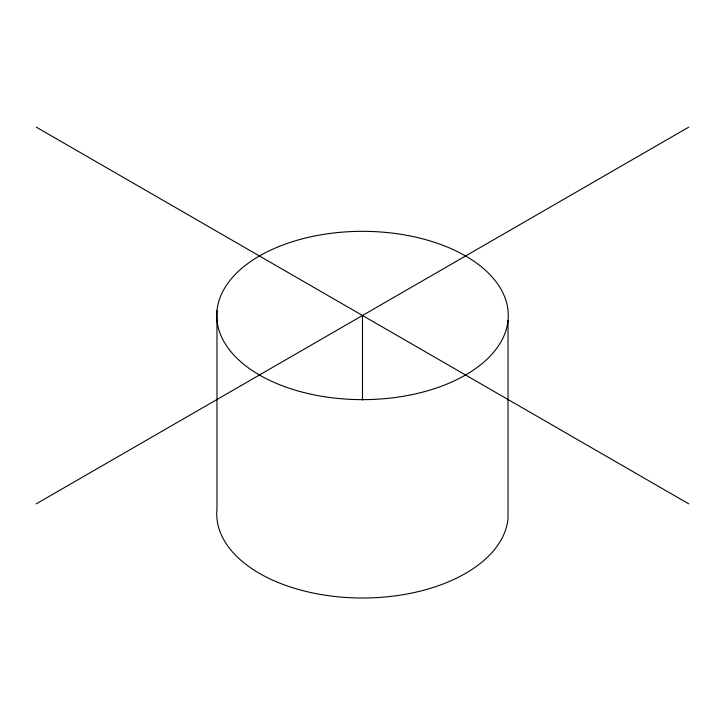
<?xml version="1.0" encoding="UTF-8"?>
<svg xmlns="http://www.w3.org/2000/svg" width="725" height="725" viewBox="0 0 725 725"><rect width="100%" height="100%" fill="white"/><g stroke="black" fill="none" stroke-linecap="round" stroke-linejoin="round"><path stroke-width="1.09" d="M36.25 503.848L688.75 127.129M36.25 127.129L688.75 503.848M508.026 320.359A145.77 84.154 0 0 1 282.433 385.809A145.77 84.154 0 0 1 297.051 240.292A145.77 84.154 0 0 1 508.026 320.359L508.026 518.728A145.77 84.154 0 0 1 354.063 597.871A145.77 84.154 0 0 1 216.974 508.977L216.974 310.617M362.5 315.484L362.5 400.019"/></g></svg>
